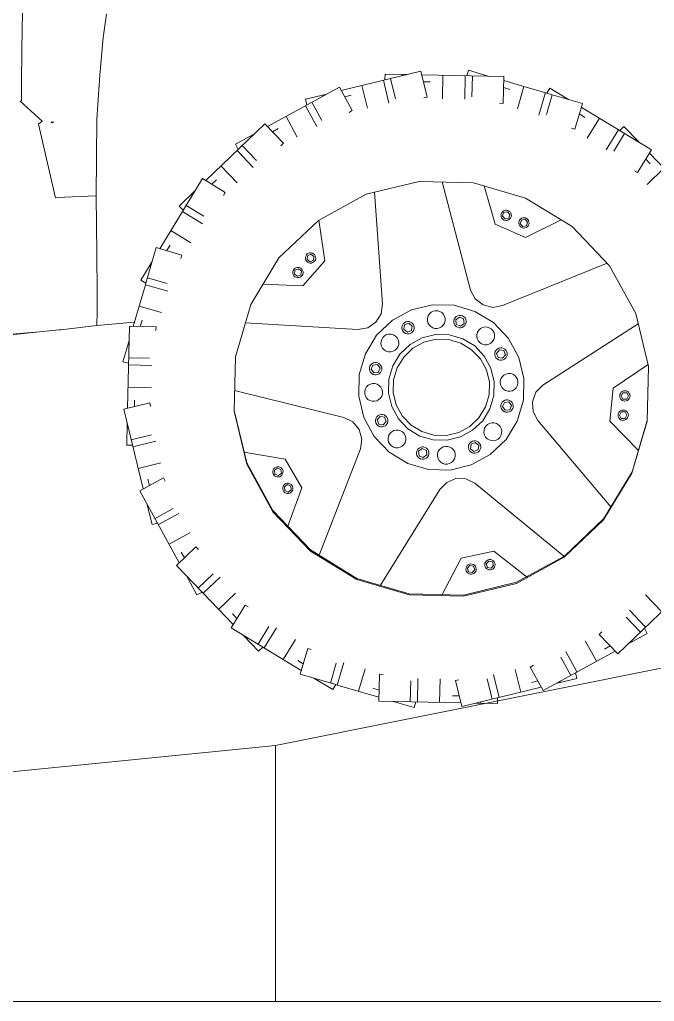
# Model space of a CAD drawing. Header units: millimetres. Extents: x 1010 to 1494, y -119 to 564.
# Drawn here: x 1394.74 to 1395.633, y 474.529 to 475.91 of the extents above; entities that cross this region are included whole.
import ezdxf

# ---------------------------------------------------------------- set-up
doc = ezdxf.new("R2010")
doc.units = ezdxf.units.MM
doc.layers.get('0').update_dxf_attribs({"lineweight": 9})
for name, color, linetype, lineweight in [('50', 2, 'Continuous', 9), ('80', 1, 'Continuous', 9), ('Edges', 7, 'Continuous', 9)]:
    doc.layers.add(name, color=color, linetype=linetype, lineweight=lineweight)

# ---------------------------------------------------------------- blocks, each defined once
blk = doc.blocks.new('rs')
at = {"layer": 'Edges'}
for p, q in [((-93.555, 1.94), (-93.232, -0.616)), ((-99.067, 1.145), (-98.697, -0.373)), ((-98.697, -0.373), (-98.199, -2.828)), ((-93.232, -0.616), (-92.974, -2.835)), ((-98.199, -2.828), (-97.702, -5.708)), ((-92.974, -2.835), (-92.846, -3.954)), ((-94.072, -5.452), (-92.773, -3.976)), ((-92.773, -3.976), (-92.846, -3.954)), ((-124.832, -5.783), (-119.441, -5.083)), ((-122.547, -5.107), (-123.599, -5.541)), ((-122.399, -5.467), (-122.547, -5.107)), ((-119.641, -6.587), (-119.407, -4.83)), ((-119.407, -4.83), (-114.018, -5.549)), ((-117.025, -4.769), (-118.465, -4.956)), ((-118.142, -4.999), (-118.153, -4.916)), ((-117.524, -6.474), (-117.342, -5.106)), ((-117.075, -6.709), (-116.87, -5.169)), ((-116.974, -5.155), (-117.025, -4.769)), ((-124.604, -7.54), (-124.832, -5.783)), ((-123.599, -5.541), (-123.89, -5.661)), ((-123.567, -5.619), (-123.599, -5.541)), ((-122.588, -6.883), (-122.766, -5.515)), ((-122.094, -6.994), (-122.294, -5.453)), ((-120.83, -5.263), (-120.63, -6.801)), ((-119.502, -5.546), (-119.932, -5.603)), ((-115.406, -5.364), (-115.611, -6.901)), ((-114.601, -6.95), (-113.92, -5.314)), ((-113.92, -5.314), (-108.901, -7.404)), ((-111.603, -5.872), (-113.043, -5.68)), ((-112.742, -5.805), (-112.731, -5.721)), ((-97.702, -5.708), (-97.101, -10.736)), ((-94.848, -5.573), (-94.734, -5.584)), ((-94.738, -5.607), (-94.848, -5.573)), ((-94.73, -5.624), (-94.738, -5.607)), ((-94.666, -5.575), (-94.734, -5.584)), ((-94.652, -5.603), (-94.73, -5.624)), ((-94.666, -5.575), (-94.652, -5.603)), ((-94.41, -10.584), (-93.815, -5.621)), ((-93.841, -5.591), (-94.072, -5.452)), ((-93.815, -5.621), (-93.841, -5.591)), ((-126.095, -6.569), (-124.799, -6.036)), ((-124.739, -6.499), (-125.139, -6.665)), ((-114.198, -5.981), (-114.627, -5.925)), ((-112.527, -7.389), (-111.996, -6.115)), ((-112.154, -7.732), (-111.557, -6.298)), ((-111.654, -6.258), (-111.603, -5.872)), ((-127.794, -6.863), (-128.947, -7.745)), ((-127.557, -7.172), (-127.794, -6.863)), ((-126.095, -6.569), (-127.557, -7.172)), ((-126.868, -8.568), (-127.46, -7.132)), ((-126.095, -6.569), (-125.504, -8.003)), ((-119.641, -6.587), (-119.401, -6.619)), ((-114.601, -6.95), (-114.377, -7.043)), ((-110.194, -6.865), (-110.79, -8.297)), ((-129.826, -8.107), (-127.9, -7.313)), ((-128.646, -7.621), (-128.698, -7.554)), ((-127.557, -7.172), (-127.9, -7.313)), ((-127.374, -8.589), (-127.9, -7.313)), ((-124.604, -7.54), (-124.364, -7.509)), ((-109.826, -8.606), (-108.745, -7.202)), ((-109.186, -7.774), (-109.586, -7.608)), ((-108.745, -7.202), (-104.438, -10.519)), ((-106.651, -8.34), (-107.992, -7.782)), ((-134.048, -11.645), (-129.729, -8.343)), ((-129.151, -9.746), (-129.826, -8.107)), ((-107.734, -7.981), (-107.702, -7.903)), ((-106.801, -8.699), (-106.651, -8.34)), ((-129.551, -8.775), (-129.894, -9.039)), ((-109.826, -8.606), (-109.635, -8.754)), ((-107.936, -9.567), (-107.094, -8.473)), ((-107.665, -9.994), (-106.717, -8.764)), ((-130.842, -9.194), (-129.9, -10.426)), ((-129.151, -9.746), (-128.927, -9.653)), ((-105.548, -9.665), (-106.494, -10.893)), ((-132.407, -9.917), (-133.293, -11.068)), ((-132.099, -10.154), (-132.407, -9.917)), ((-131.555, -11.475), (-132.393, -10.379)), ((-131.071, -11.324), (-132.015, -10.09)), ((-105.643, -11.441), (-104.235, -10.365)), ((-104.235, -10.365), (-100.933, -14.684)), ((-133.034, -10.87), (-133.101, -10.819)), ((-104.809, -10.803), (-105.153, -10.54)), ((-97.101, -10.736), (-94.512, -10.585)), ((-96.917, -12.673), (-97.101, -10.736)), ((-94.512, -10.585), (-94.41, -10.584)), ((-132.972, -13.053), (-134.048, -11.645)), ((-105.643, -11.441), (-105.496, -11.633)), ((-102.507, -12.006), (-103.658, -11.12)), ((-103.46, -11.378), (-103.409, -11.312)), ((-137.211, -16.155), (-133.893, -11.847)), ((-133.61, -12.219), (-133.873, -12.562)), ((-122.08, -12.557), (-118.502, -12.086)), ((-121.132, -19.609), (-120.027, -12.286)), ((-118.502, -12.086), (-114.923, -12.557)), ((-104.066, -12.858), (-102.97, -12.02)), ((-102.745, -12.314), (-102.507, -12.006)), ((-133.52, -13.903), (-134.748, -12.957)), ((-132.972, -13.053), (-132.78, -12.906)), ((-125.414, -13.938), (-122.08, -12.557)), ((-123.213, -15.43), (-122.766, -12.841)), ((-115.23, -19.894), (-115.487, -12.483)), ((-114.923, -12.557), (-111.589, -13.938)), ((-103.915, -13.341), (-102.681, -12.398)), ((-96.744, -14.558), (-96.917, -12.673)), ((-101.784, -13.571), (-103.016, -14.513)), ((-128.278, -16.135), (-125.414, -13.938)), ((-111.627, -13.922), (-111.732, -16.658)), ((-111.589, -13.938), (-108.725, -16.135)), ((-124.328, -14.818), (-124.349, -14.904)), ((-124.349, -14.904), (-124.347, -14.994)), ((-124.286, -14.739), (-124.328, -14.818)), ((-124.224, -14.674), (-124.286, -14.739)), ((-124.111, -14.712), (-124.258, -14.914)), ((-124.258, -14.914), (-124.156, -15.143)), ((-124.148, -14.628), (-124.224, -14.674)), ((-124.063, -14.602), (-124.148, -14.628)), ((-123.862, -14.738), (-124.111, -14.712)), ((-123.974, -14.6), (-124.063, -14.602)), ((-123.887, -14.621), (-123.974, -14.6)), ((-123.808, -14.664), (-123.887, -14.621)), ((-123.76, -14.966), (-123.862, -14.738)), ((-123.744, -14.725), (-123.808, -14.664)), ((-123.697, -14.801), (-123.744, -14.725)), ((-123.672, -14.887), (-123.697, -14.801)), ((-123.669, -14.976), (-123.672, -14.887)), ((-102.336, -15.262), (-100.698, -14.587)), ((-101.365, -14.862), (-101.629, -14.518)), ((-99.763, -16.856), (-100.698, -14.587)), ((-96.744, -14.558), (-96.489, -17.157)), ((-125.446, -15.439), (-125.467, -15.526)), ((-125.467, -15.526), (-125.465, -15.615)), ((-125.404, -15.361), (-125.446, -15.439)), ((-125.342, -15.296), (-125.404, -15.361)), ((-125.229, -15.333), (-125.376, -15.535)), ((-125.376, -15.535), (-125.274, -15.764)), ((-125.266, -15.249), (-125.342, -15.296)), ((-125.181, -15.224), (-125.266, -15.249)), ((-124.98, -15.359), (-125.229, -15.333)), ((-125.092, -15.222), (-125.181, -15.224)), ((-125.128, -16.535), (-123.213, -15.43)), ((-125.005, -15.242), (-125.092, -15.222)), ((-125.026, -15.79), (-124.878, -15.588)), ((-124.926, -15.285), (-125.005, -15.242)), ((-124.878, -15.588), (-124.98, -15.359)), ((-124.862, -15.346), (-124.926, -15.285)), ((-124.815, -15.423), (-124.862, -15.346)), ((-124.79, -15.508), (-124.815, -15.423)), ((-124.808, -15.684), (-124.787, -15.597)), ((-124.787, -15.597), (-124.79, -15.508)), ((-124.347, -14.994), (-124.322, -15.079)), ((-124.322, -15.079), (-124.275, -15.155)), ((-124.275, -15.155), (-124.21, -15.217)), ((-124.21, -15.217), (-124.132, -15.259)), ((-124.156, -15.143), (-123.908, -15.169)), ((-124.132, -15.259), (-124.045, -15.28)), ((-124.045, -15.28), (-123.956, -15.278)), ((-123.956, -15.278), (-123.87, -15.252)), ((-123.908, -15.169), (-123.76, -14.966)), ((-123.87, -15.252), (-123.794, -15.206)), ((-123.794, -15.206), (-123.733, -15.141)), ((-123.733, -15.141), (-123.69, -15.063)), ((-123.69, -15.063), (-123.669, -14.976)), ((-102.336, -15.262), (-102.244, -15.486)), ((-99.453, -16.619), (-100.336, -15.465)), ((-130.475, -18.998), (-128.278, -16.135)), ((-127.609, -15.622), (-125.128, -16.535)), ((-125.465, -15.615), (-125.44, -15.701)), ((-125.44, -15.701), (-125.393, -15.777)), ((-125.393, -15.777), (-125.328, -15.838)), ((-125.328, -15.838), (-125.25, -15.881)), ((-125.274, -15.764), (-125.026, -15.79)), ((-125.25, -15.881), (-125.163, -15.902)), ((-125.163, -15.902), (-125.074, -15.899)), ((-125.074, -15.899), (-124.988, -15.874)), ((-124.988, -15.874), (-124.912, -15.827)), ((-124.912, -15.827), (-124.851, -15.763)), ((-124.851, -15.763), (-124.808, -15.684)), ((-111.131, -16.252), (-111.147, -16.339)), ((-111.093, -16.171), (-111.131, -16.252)), ((-111.035, -16.103), (-111.093, -16.171)), ((-110.858, -16.113), (-111.044, -16.28)), ((-110.961, -16.053), (-111.035, -16.103)), ((-110.877, -16.023), (-110.961, -16.053)), ((-110.788, -16.016), (-110.877, -16.023)), ((-110.62, -16.19), (-110.858, -16.113)), ((-110.7, -16.032), (-110.788, -16.016)), ((-110.62, -16.071), (-110.7, -16.032)), ((-110.552, -16.129), (-110.62, -16.071)), ((-110.568, -16.435), (-110.62, -16.19)), ((-110.501, -16.202), (-110.552, -16.129)), ((-110.472, -16.286), (-110.501, -16.202)), ((-108.725, -16.135), (-106.528, -18.998)), ((-100.212, -15.766), (-100.145, -15.715)), ((-111.732, -16.658), (-110.09, -18.137)), ((-111.147, -16.339), (-111.14, -16.428)), ((-111.14, -16.428), (-111.111, -16.512)), ((-111.111, -16.512), (-111.06, -16.586)), ((-111.06, -16.586), (-110.992, -16.644)), ((-111.044, -16.28), (-110.992, -16.525)), ((-110.992, -16.525), (-110.754, -16.602)), ((-110.992, -16.644), (-110.912, -16.682)), ((-110.912, -16.682), (-110.824, -16.699)), ((-110.824, -16.699), (-110.735, -16.692)), ((-110.754, -16.602), (-110.568, -16.435)), ((-110.735, -16.692), (-110.651, -16.662)), ((-110.651, -16.662), (-110.577, -16.611)), ((-110.577, -16.611), (-110.519, -16.543)), ((-110.519, -16.543), (-110.481, -16.463)), ((-110.481, -16.463), (-110.465, -16.375)), ((-110.465, -16.375), (-110.472, -16.286)), ((-109.941, -16.894), (-110.025, -16.924)), ((-109.852, -16.887), (-109.941, -16.894)), ((-109.764, -16.903), (-109.852, -16.887)), ((-109.683, -16.942), (-109.764, -16.903)), ((-101.179, -17.039), (-99.904, -16.513)), ((-99.763, -16.856), (-99.453, -16.619)), ((-99.763, -16.856), (-99.723, -16.953)), ((-110.195, -17.123), (-110.211, -17.211)), ((-110.211, -17.211), (-110.204, -17.3)), ((-110.204, -17.3), (-110.174, -17.384)), ((-110.156, -17.042), (-110.195, -17.123)), ((-110.174, -17.384), (-110.124, -17.457)), ((-110.098, -16.974), (-110.156, -17.042)), ((-110.124, -17.457), (-110.056, -17.515)), ((-109.922, -16.984), (-110.108, -17.151)), ((-110.108, -17.151), (-110.055, -17.396)), ((-110.025, -16.924), (-110.098, -16.974)), ((-110.056, -17.515), (-109.975, -17.554)), ((-110.055, -17.396), (-109.818, -17.473)), ((-109.975, -17.554), (-109.887, -17.57)), ((-109.684, -17.061), (-109.922, -16.984)), ((-109.887, -17.57), (-109.798, -17.563)), ((-109.818, -17.473), (-109.632, -17.306)), ((-109.798, -17.563), (-109.714, -17.533)), ((-109.714, -17.533), (-109.641, -17.483)), ((-109.632, -17.306), (-109.684, -17.061)), ((-109.616, -17), (-109.683, -16.942)), ((-109.641, -17.483), (-109.583, -17.415)), ((-109.565, -17.073), (-109.616, -17)), ((-109.583, -17.415), (-109.544, -17.334)), ((-109.535, -17.157), (-109.565, -17.073)), ((-109.544, -17.334), (-109.528, -17.246)), ((-109.528, -17.246), (-109.535, -17.157)), ((-101.159, -17.545), (-99.723, -16.953)), ((-98.626, -19.613), (-99.723, -16.953)), ((-96.354, -18.383), (-96.489, -17.157)), ((-110.09, -18.137), (-107.478, -17.76)), ((-130.321, -18.798), (-123.131, -20.862)), ((-99.16, -18.318), (-100.594, -18.909)), ((-96.233, -19.303), (-96.354, -18.383)), ((-131.856, -22.333), (-130.475, -18.998)), ((-106.528, -18.998), (-105.147, -22.333)), ((-99.09, -19.674), (-99.255, -19.273)), ((-96.233, -19.303), (-98.733, -19.354)), ((-96.233, -19.303), (-96.231, -19.303)), ((-93.828, -19.317), (-96.231, -19.303)), ((-93.73, -19.317), (-93.828, -19.317)), ((-93.264, -19.312), (-93.73, -19.317)), ((-93.264, -19.312), (-92.41, -19.3)), ((-92.409, -19.3), (-92.41, -19.3)), ((9.235, -19.19), (-92.409, -19.3)), ((-91.341, -19.284), (-92.409, -19.3)), ((-91.341, -19.284), (-88.506, -19.25)), ((-121.132, -19.609), (-121.378, -20.222)), ((-115.071, -20.534), (-115.23, -19.894)), ((-100.131, -19.809), (-98.374, -19.581)), ((-100.131, -19.809), (-100.099, -20.049)), ((-98.374, -19.581), (-97.673, -24.972)), ((-121.852, -20.682), (-122.472, -20.908)), ((-121.378, -20.222), (-121.852, -20.682)), ((-119.94, -20.493), (-121.269, -21.043)), ((-118.514, -20.305), (-119.94, -20.493)), ((-118.959, -20.797), (-119.082, -20.891)), ((-118.817, -20.738), (-118.959, -20.797)), ((-118.663, -20.718), (-118.817, -20.738)), ((-118.663, -20.718), (-118.51, -20.738)), ((-117.088, -20.493), (-118.514, -20.305)), ((-118.368, -20.797), (-118.51, -20.738)), ((-118.245, -20.891), (-118.368, -20.797)), ((-115.759, -21.043), (-117.088, -20.493)), ((-114.664, -21.054), (-115.071, -20.534)), ((-113.421, -21.408), (-106.038, -20.183)), ((-98.131, -20.814), (-98.251, -20.523)), ((-98.209, -20.846), (-98.131, -20.814)), ((-97.698, -21.866), (-98.131, -20.814)), ((-122.472, -20.908), (-123.131, -20.862)), ((-121.269, -21.043), (-122.411, -21.919)), ((-120.566, -21.409), (-120.607, -21.508)), ((-120.501, -21.324), (-120.566, -21.409)), ((-120.415, -21.258), (-120.501, -21.324)), ((-120.471, -21.464), (-120.21, -21.314)), ((-120.471, -21.766), (-120.471, -21.464)), ((-120.316, -21.217), (-120.415, -21.258)), ((-120.21, -21.203), (-120.316, -21.217)), ((-120.103, -21.217), (-120.21, -21.203)), ((-119.949, -21.464), (-120.21, -21.314)), ((-120.004, -21.258), (-120.103, -21.217)), ((-119.918, -21.324), (-120.004, -21.258)), ((-119.949, -21.766), (-119.949, -21.464)), ((-119.853, -21.409), (-119.918, -21.324)), ((-119.812, -21.508), (-119.853, -21.409)), ((-119.235, -21.157), (-119.255, -21.31)), ((-119.255, -21.31), (-119.235, -21.463)), ((-119.176, -21.014), (-119.235, -21.157)), ((-119.235, -21.463), (-119.176, -21.606)), ((-119.082, -20.891), (-119.176, -21.014)), ((-118.151, -21.014), (-118.245, -20.891)), ((-118.092, -21.157), (-118.151, -21.014)), ((-118.151, -21.606), (-118.092, -21.463)), ((-118.072, -21.31), (-118.092, -21.157)), ((-118.092, -21.463), (-118.072, -21.31)), ((-117.099, -21.441), (-117.141, -21.54)), ((-117.034, -21.355), (-117.099, -21.441)), ((-116.949, -21.29), (-117.034, -21.355)), ((-116.821, -21.355), (-117.034, -21.568)), ((-116.849, -21.249), (-116.949, -21.29)), ((-116.743, -21.235), (-116.849, -21.249)), ((-116.821, -21.355), (-116.53, -21.433)), ((-116.636, -21.249), (-116.743, -21.235)), ((-116.537, -21.29), (-116.636, -21.249)), ((-116.452, -21.355), (-116.537, -21.29)), ((-116.53, -21.433), (-116.452, -21.724)), ((-116.386, -21.441), (-116.452, -21.355)), ((-116.345, -21.54), (-116.386, -21.441)), ((-114.618, -21.919), (-115.759, -21.043)), ((-114.08, -21.363), (-114.664, -21.054)), ((-113.421, -21.408), (-114.08, -21.363)), ((-122.411, -21.919), (-123.286, -23.06)), ((-120.607, -21.508), (-120.621, -21.615)), ((-120.621, -21.615), (-120.607, -21.721)), ((-120.607, -21.721), (-120.566, -21.821)), ((-120.566, -21.821), (-120.501, -21.906)), ((-120.501, -21.906), (-120.415, -21.971)), ((-120.21, -21.916), (-120.471, -21.766)), ((-120.415, -21.971), (-120.316, -22.012)), ((-120.316, -22.012), (-120.21, -22.027)), ((-120.21, -21.916), (-119.949, -21.766)), ((-120.21, -22.027), (-120.103, -22.012)), ((-120.103, -22.012), (-120.004, -21.971)), ((-120.004, -21.971), (-119.918, -21.906)), ((-119.918, -21.906), (-119.853, -21.821)), ((-119.853, -21.821), (-119.812, -21.721)), ((-119.798, -21.615), (-119.812, -21.508)), ((-119.812, -21.721), (-119.798, -21.615)), ((-119.176, -21.606), (-119.082, -21.728)), ((-119.082, -21.728), (-118.959, -21.822)), ((-118.959, -21.822), (-118.817, -21.881)), ((-118.817, -21.881), (-118.663, -21.902)), ((-118.663, -21.902), (-118.51, -21.881)), ((-118.51, -21.881), (-118.368, -21.822)), ((-118.368, -21.822), (-118.245, -21.728)), ((-118.245, -21.728), (-118.151, -21.606)), ((-117.141, -21.54), (-117.155, -21.646)), ((-117.155, -21.646), (-117.141, -21.753)), ((-117.141, -21.753), (-117.099, -21.852)), ((-117.099, -21.852), (-117.034, -21.937)), ((-116.956, -21.859), (-117.034, -21.568)), ((-117.034, -21.937), (-116.949, -22.003)), ((-116.956, -21.859), (-116.665, -21.937)), ((-116.949, -22.003), (-116.849, -22.044)), ((-116.849, -22.044), (-116.743, -22.058)), ((-116.743, -22.058), (-116.636, -22.044)), ((-116.452, -21.724), (-116.665, -21.937)), ((-116.636, -22.044), (-116.537, -22.003)), ((-116.537, -22.003), (-116.452, -21.937)), ((-116.452, -21.937), (-116.386, -21.852)), ((-116.386, -21.852), (-116.345, -21.753)), ((-116.331, -21.646), (-116.345, -21.54)), ((-116.345, -21.753), (-116.331, -21.646)), ((-115.852, -22.105), (-115.946, -22.228)), ((-115.73, -22.011), (-115.852, -22.105)), ((-115.587, -21.952), (-115.73, -22.011)), ((-115.434, -21.932), (-115.587, -21.952)), ((-115.281, -21.952), (-115.434, -21.932)), ((-115.138, -22.011), (-115.281, -21.952)), ((-115.015, -22.105), (-115.138, -22.011)), ((-115.015, -22.105), (-114.921, -22.228)), ((-113.742, -23.06), (-114.618, -21.919)), ((-99.584, -22.319), (-98.044, -22.119)), ((-99.473, -21.825), (-98.105, -21.647)), ((-98.057, -22.014), (-97.698, -21.866)), ((-132.327, -25.911), (-131.856, -22.333)), ((-122.377, -22.582), (-122.397, -22.735)), ((-122.397, -22.735), (-122.377, -22.888)), ((-122.318, -22.439), (-122.377, -22.582)), ((-122.224, -22.316), (-122.318, -22.439)), ((-122.224, -22.316), (-122.101, -22.222)), ((-121.959, -22.163), (-122.101, -22.222)), ((-121.806, -22.143), (-121.959, -22.163)), ((-121.652, -22.163), (-121.806, -22.143)), ((-121.51, -22.222), (-121.652, -22.163)), ((-121.387, -22.316), (-121.51, -22.222)), ((-121.293, -22.439), (-121.387, -22.316)), ((-121.234, -22.582), (-121.293, -22.439)), ((-121.214, -22.735), (-121.234, -22.582)), ((-121.234, -22.888), (-121.214, -22.735)), ((-120.276, -22.763), (-121.006, -23.323)), ((-119.426, -22.411), (-120.276, -22.763)), ((-119.344, -22.72), (-120.117, -23.04)), ((-118.514, -22.291), (-119.426, -22.411)), ((-118.514, -22.61), (-119.344, -22.72)), ((-117.602, -22.411), (-118.514, -22.291)), ((-117.685, -22.72), (-118.514, -22.61)), ((-116.912, -23.04), (-117.685, -22.72)), ((-116.752, -22.763), (-117.602, -22.411)), ((-116.022, -23.323), (-116.752, -22.763)), ((-116.006, -22.371), (-116.026, -22.524)), ((-116.026, -22.524), (-116.006, -22.677)), ((-115.946, -22.228), (-116.006, -22.371)), ((-116.006, -22.677), (-115.946, -22.82)), ((-114.862, -22.371), (-114.921, -22.228)), ((-114.921, -22.82), (-114.862, -22.677)), ((-114.842, -22.524), (-114.862, -22.371)), ((-114.862, -22.677), (-114.842, -22.524)), ((-105.147, -22.333), (-104.676, -25.911)), ((-125.225, -26.387), (-131.947, -23.024)), ((-123.286, -23.06), (-123.837, -24.389)), ((-122.377, -22.888), (-122.318, -23.031)), ((-122.318, -23.031), (-122.224, -23.153)), ((-122.224, -23.153), (-122.101, -23.247)), ((-122.101, -23.247), (-121.959, -23.307)), ((-121.959, -23.307), (-121.806, -23.327)), ((-121.806, -23.327), (-121.652, -23.307)), ((-121.652, -23.307), (-121.51, -23.247)), ((-121.006, -23.323), (-121.566, -24.053)), ((-121.51, -23.247), (-121.387, -23.153)), ((-121.387, -23.153), (-121.293, -23.031)), ((-121.293, -23.031), (-121.234, -22.888)), ((-120.117, -23.04), (-120.78, -23.549)), ((-116.248, -23.549), (-116.912, -23.04)), ((-115.462, -24.053), (-116.022, -23.323)), ((-115.946, -22.82), (-115.852, -22.942)), ((-115.852, -22.942), (-115.73, -23.036)), ((-115.73, -23.036), (-115.587, -23.096)), ((-115.587, -23.096), (-115.434, -23.116)), ((-115.434, -23.116), (-115.281, -23.096)), ((-115.281, -23.096), (-115.138, -23.036)), ((-115.138, -23.036), (-115.015, -22.942)), ((-115.015, -22.942), (-114.921, -22.82)), ((-113.192, -24.389), (-113.742, -23.06)), ((-123.081, -23.937), (-123.095, -24.044)), ((-123.095, -24.044), (-123.081, -24.15)), ((-123.04, -23.838), (-123.081, -23.937)), ((-122.974, -23.753), (-123.04, -23.838)), ((-122.889, -23.687), (-122.974, -23.753)), ((-122.974, -24.122), (-122.896, -23.831)), ((-122.896, -23.831), (-122.605, -23.753)), ((-122.79, -23.646), (-122.889, -23.687)), ((-122.683, -23.632), (-122.79, -23.646)), ((-122.577, -23.646), (-122.683, -23.632)), ((-122.392, -23.966), (-122.605, -23.753)), ((-122.477, -23.687), (-122.577, -23.646)), ((-122.392, -23.753), (-122.477, -23.687)), ((-122.392, -23.966), (-122.47, -24.257)), ((-122.327, -23.838), (-122.392, -23.753)), ((-122.285, -23.937), (-122.327, -23.838)), ((-122.271, -24.044), (-122.285, -23.937)), ((-122.285, -24.15), (-122.271, -24.044)), ((-121.566, -24.053), (-121.918, -24.903)), ((-120.78, -23.549), (-121.29, -24.213)), ((-115.739, -24.213), (-116.248, -23.549)), ((-115.11, -24.903), (-115.462, -24.053)), ((-114.712, -24.013), (-114.726, -24.12)), ((-114.67, -23.914), (-114.712, -24.013)), ((-114.605, -23.829), (-114.67, -23.914)), ((-114.615, -24.12), (-114.465, -23.859)), ((-114.52, -23.763), (-114.605, -23.829)), ((-114.42, -23.722), (-114.52, -23.763)), ((-114.163, -23.859), (-114.465, -23.859)), ((-114.314, -23.708), (-114.42, -23.722)), ((-114.207, -23.722), (-114.314, -23.708)), ((-114.108, -23.763), (-114.207, -23.722)), ((-114.163, -23.859), (-114.013, -24.12)), ((-114.023, -23.829), (-114.108, -23.763)), ((-113.957, -23.914), (-114.023, -23.829)), ((-113.916, -24.013), (-113.957, -23.914)), ((-113.902, -24.12), (-113.916, -24.013)), ((-97.854, -23.583), (-99.391, -23.783)), ((-123.837, -24.389), (-124.025, -25.815)), ((-123.081, -24.15), (-123.04, -24.25)), ((-123.04, -24.25), (-122.974, -24.335)), ((-122.974, -24.122), (-122.761, -24.335)), ((-122.974, -24.335), (-122.889, -24.4)), ((-122.889, -24.4), (-122.79, -24.441)), ((-122.79, -24.441), (-122.683, -24.456)), ((-122.47, -24.257), (-122.761, -24.335)), ((-122.683, -24.456), (-122.577, -24.441)), ((-122.577, -24.441), (-122.477, -24.4)), ((-122.477, -24.4), (-122.392, -24.335)), ((-122.392, -24.335), (-122.327, -24.25)), ((-122.327, -24.25), (-122.285, -24.15)), ((-121.29, -24.213), (-121.61, -24.986)), ((-115.419, -24.986), (-115.739, -24.213)), ((-114.726, -24.12), (-114.712, -24.226)), ((-114.712, -24.226), (-114.67, -24.326)), ((-114.67, -24.326), (-114.605, -24.411)), ((-114.465, -24.381), (-114.615, -24.12)), ((-114.605, -24.411), (-114.52, -24.476)), ((-114.52, -24.476), (-114.42, -24.518)), ((-114.163, -24.381), (-114.465, -24.381)), ((-114.42, -24.518), (-114.314, -24.532)), ((-114.314, -24.532), (-114.207, -24.518)), ((-114.207, -24.518), (-114.108, -24.476)), ((-114.013, -24.12), (-114.163, -24.381)), ((-114.108, -24.476), (-114.023, -24.411)), ((-114.023, -24.411), (-113.957, -24.326)), ((-113.957, -24.326), (-113.916, -24.226)), ((-113.916, -24.226), (-113.902, -24.12)), ((-113.004, -25.815), (-113.192, -24.389)), ((-111.868, -27.108), (-104.854, -24.558)), ((-98.137, -24.91), (-98.193, -24.481)), ((-123.02, -25.373), (-123.173, -25.393)), ((-122.866, -25.393), (-123.02, -25.373)), ((-121.918, -24.903), (-122.038, -25.815)), ((-121.61, -24.986), (-121.719, -25.815)), ((-115.309, -25.815), (-115.419, -24.986)), ((-114.99, -25.815), (-115.11, -24.903)), ((-114.521, -25.37), (-114.581, -25.513)), ((-114.427, -25.248), (-114.521, -25.37)), ((-114.305, -25.153), (-114.427, -25.248)), ((-114.162, -25.094), (-114.305, -25.153)), ((-114.009, -25.074), (-114.162, -25.094)), ((-113.856, -25.094), (-114.009, -25.074)), ((-113.713, -25.153), (-113.856, -25.094)), ((-113.59, -25.248), (-113.713, -25.153)), ((-113.496, -25.37), (-113.59, -25.248)), ((-113.437, -25.513), (-113.496, -25.37)), ((-99.177, -24.771), (-99.209, -25.011)), ((-99.177, -24.771), (-97.421, -25.006)), ((-97.421, -25.006), (-98.14, -30.395)), ((-131.856, -29.49), (-132.327, -25.911)), ((-129.843, -27.075), (-132.309, -25.775)), ((-124.025, -25.815), (-123.837, -27.241)), ((-123.611, -25.964), (-123.591, -25.811)), ((-123.611, -25.964), (-123.591, -26.118)), ((-123.532, -25.668), (-123.591, -25.811)), ((-123.438, -25.546), (-123.532, -25.668)), ((-123.316, -25.452), (-123.438, -25.546)), ((-123.173, -25.393), (-123.316, -25.452)), ((-122.724, -25.452), (-122.866, -25.393)), ((-122.601, -25.546), (-122.724, -25.452)), ((-122.507, -25.668), (-122.601, -25.546)), ((-122.448, -25.811), (-122.507, -25.668)), ((-122.428, -25.964), (-122.448, -25.811)), ((-122.448, -26.118), (-122.428, -25.964)), ((-122.038, -25.815), (-121.918, -26.727)), ((-121.719, -25.815), (-121.61, -26.645)), ((-115.419, -26.645), (-115.309, -25.815)), ((-115.11, -26.727), (-114.99, -25.815)), ((-114.581, -25.513), (-114.601, -25.666)), ((-114.581, -25.819), (-114.601, -25.666)), ((-114.581, -25.819), (-114.521, -25.962)), ((-114.521, -25.962), (-114.427, -26.084)), ((-113.496, -25.962), (-113.59, -26.084)), ((-113.496, -25.962), (-113.437, -25.819)), ((-113.417, -25.666), (-113.437, -25.513)), ((-113.437, -25.819), (-113.417, -25.666)), ((-113.192, -27.241), (-113.004, -25.815)), ((-104.676, -25.911), (-105.147, -29.49)), ((-105.145, -29.397), (-104.681, -25.874)), ((-97.359, -27.388), (-97.547, -25.948)), ((-125.225, -26.387), (-124.718, -26.81)), ((-123.591, -26.118), (-123.532, -26.26)), ((-123.532, -26.26), (-123.438, -26.383)), ((-123.438, -26.383), (-123.316, -26.477)), ((-123.316, -26.477), (-123.173, -26.536)), ((-123.173, -26.536), (-123.02, -26.556)), ((-123.02, -26.556), (-122.866, -26.536)), ((-122.866, -26.536), (-122.724, -26.477)), ((-122.724, -26.477), (-122.601, -26.383)), ((-122.601, -26.383), (-122.507, -26.26)), ((-122.507, -26.26), (-122.448, -26.118)), ((-121.61, -26.645), (-121.29, -27.418)), ((-115.739, -27.418), (-115.419, -26.645)), ((-114.427, -26.084), (-114.305, -26.179)), ((-114.305, -26.179), (-114.162, -26.238)), ((-114.162, -26.238), (-114.009, -26.258)), ((-114.009, -26.258), (-113.856, -26.238)), ((-113.856, -26.238), (-113.713, -26.179)), ((-113.713, -26.179), (-113.59, -26.084)), ((-97.59, -26.271), (-97.506, -26.26)), ((-129.384, -29.237), (-129.843, -27.075)), ((-124.428, -27.403), (-124.718, -26.81)), ((-123.837, -27.241), (-123.286, -28.57)), ((-123.071, -27.305), (-123.112, -27.404)), ((-123.006, -27.219), (-123.071, -27.305)), ((-122.865, -27.25), (-123.016, -27.51)), ((-122.92, -27.154), (-123.006, -27.219)), ((-122.821, -27.113), (-122.92, -27.154)), ((-122.564, -27.25), (-122.865, -27.25)), ((-122.715, -27.099), (-122.821, -27.113)), ((-122.608, -27.113), (-122.715, -27.099)), ((-122.509, -27.154), (-122.608, -27.113)), ((-122.413, -27.51), (-122.564, -27.25)), ((-122.424, -27.219), (-122.509, -27.154)), ((-122.358, -27.305), (-122.424, -27.219)), ((-122.317, -27.404), (-122.358, -27.305)), ((-121.918, -26.727), (-121.566, -27.577)), ((-115.462, -27.577), (-115.11, -26.727)), ((-114.637, -27.295), (-114.702, -27.381)), ((-114.551, -27.23), (-114.637, -27.295)), ((-114.267, -27.295), (-114.558, -27.373)), ((-114.452, -27.189), (-114.551, -27.23)), ((-114.345, -27.175), (-114.452, -27.189)), ((-114.239, -27.189), (-114.345, -27.175)), ((-114.054, -27.509), (-114.267, -27.295)), ((-114.14, -27.23), (-114.239, -27.189)), ((-114.054, -27.295), (-114.14, -27.23)), ((-113.989, -27.381), (-114.054, -27.295)), ((-113.742, -28.57), (-113.192, -27.241)), ((-112.428, -27.458), (-111.868, -27.108)), ((-99.064, -26.889), (-97.696, -27.071)), ((-130.893, -27.627), (-130.895, -27.716)), ((-130.895, -27.716), (-130.874, -27.803)), ((-130.867, -27.542), (-130.893, -27.627)), ((-130.874, -27.803), (-130.832, -27.882)), ((-130.821, -27.466), (-130.867, -27.542)), ((-130.832, -27.882), (-130.77, -27.946)), ((-130.756, -27.404), (-130.821, -27.466)), ((-130.702, -27.478), (-130.804, -27.707)), ((-130.804, -27.707), (-130.657, -27.909)), ((-130.77, -27.946), (-130.694, -27.993)), ((-130.678, -27.362), (-130.756, -27.404)), ((-130.453, -27.452), (-130.702, -27.478)), ((-130.591, -27.341), (-130.678, -27.362)), ((-130.657, -27.909), (-130.408, -27.883)), ((-130.502, -27.343), (-130.591, -27.341)), ((-130.416, -27.368), (-130.502, -27.343)), ((-130.306, -27.655), (-130.453, -27.452)), ((-130.433, -28), (-130.354, -27.957)), ((-130.34, -27.415), (-130.416, -27.368)), ((-130.408, -27.883), (-130.306, -27.655)), ((-130.354, -27.957), (-130.289, -27.896)), ((-130.279, -27.48), (-130.34, -27.415)), ((-130.289, -27.896), (-130.243, -27.82)), ((-130.236, -27.558), (-130.279, -27.48)), ((-130.243, -27.82), (-130.217, -27.734)), ((-130.215, -27.645), (-130.236, -27.558)), ((-130.217, -27.734), (-130.215, -27.645)), ((-124.428, -27.403), (-124.404, -28.063)), ((-123.112, -27.404), (-123.126, -27.51)), ((-123.126, -27.51), (-123.112, -27.617)), ((-123.112, -27.617), (-123.071, -27.716)), ((-123.071, -27.716), (-123.006, -27.802)), ((-122.865, -27.771), (-123.016, -27.51)), ((-123.006, -27.802), (-122.92, -27.867)), ((-122.92, -27.867), (-122.821, -27.908)), ((-122.564, -27.771), (-122.865, -27.771)), ((-122.821, -27.908), (-122.715, -27.922)), ((-122.715, -27.922), (-122.608, -27.908)), ((-122.608, -27.908), (-122.509, -27.867)), ((-122.564, -27.771), (-122.413, -27.51)), ((-122.509, -27.867), (-122.424, -27.802)), ((-122.424, -27.802), (-122.358, -27.716)), ((-122.358, -27.716), (-122.317, -27.617)), ((-122.303, -27.51), (-122.317, -27.404)), ((-122.317, -27.617), (-122.303, -27.51)), ((-121.566, -27.577), (-121.006, -28.307)), ((-121.29, -27.418), (-120.78, -28.081)), ((-116.248, -28.081), (-115.739, -27.418)), ((-116.022, -28.307), (-115.462, -27.577)), ((-114.743, -27.48), (-114.757, -27.587)), ((-114.757, -27.587), (-114.743, -27.693)), ((-114.702, -27.381), (-114.743, -27.48)), ((-114.743, -27.693), (-114.702, -27.792)), ((-114.702, -27.792), (-114.637, -27.878)), ((-114.637, -27.878), (-114.551, -27.943)), ((-114.558, -27.373), (-114.636, -27.664)), ((-114.636, -27.664), (-114.423, -27.878)), ((-114.551, -27.943), (-114.452, -27.984)), ((-114.132, -27.8), (-114.423, -27.878)), ((-114.239, -27.984), (-114.14, -27.943)), ((-114.14, -27.943), (-114.054, -27.878)), ((-114.132, -27.8), (-114.054, -27.509)), ((-114.054, -27.878), (-113.989, -27.792)), ((-113.948, -27.48), (-113.989, -27.381)), ((-113.989, -27.792), (-113.948, -27.693)), ((-113.934, -27.587), (-113.948, -27.48)), ((-113.948, -27.693), (-113.934, -27.587)), ((-112.428, -27.458), (-112.797, -28.006)), ((-99.299, -27.337), (-97.759, -27.543)), ((-97.745, -27.438), (-97.359, -27.388)), ((-130.694, -27.993), (-130.609, -28.018)), ((-130.609, -28.018), (-130.519, -28.021)), ((-130.519, -28.021), (-130.433, -28)), ((-130.432, -28.617), (-130.51, -28.659)), ((-130.345, -28.596), (-130.432, -28.617)), ((-130.256, -28.598), (-130.345, -28.596)), ((-130.171, -28.624), (-130.256, -28.598)), ((-130.094, -28.67), (-130.171, -28.624)), ((-124.404, -28.063), (-124.652, -28.676)), ((-123.286, -28.57), (-122.411, -29.712)), ((-121.89, -28.594), (-122.013, -28.688)), ((-121.748, -28.535), (-121.89, -28.594)), ((-121.595, -28.515), (-121.748, -28.535)), ((-121.441, -28.535), (-121.595, -28.515)), ((-121.299, -28.594), (-121.441, -28.535)), ((-121.176, -28.688), (-121.299, -28.594)), ((-121.006, -28.307), (-120.276, -28.867)), ((-120.78, -28.081), (-120.117, -28.591)), ((-120.117, -28.591), (-119.344, -28.911)), ((-117.685, -28.911), (-116.912, -28.591)), ((-116.912, -28.591), (-116.248, -28.081)), ((-116.752, -28.867), (-116.022, -28.307)), ((-115.735, -28.6), (-115.795, -28.742)), ((-115.735, -28.6), (-115.641, -28.477)), ((-115.519, -28.383), (-115.641, -28.477)), ((-115.376, -28.324), (-115.519, -28.383)), ((-115.223, -28.304), (-115.376, -28.324)), ((-115.07, -28.324), (-115.223, -28.304)), ((-114.927, -28.383), (-115.07, -28.324)), ((-114.804, -28.477), (-114.927, -28.383)), ((-114.71, -28.6), (-114.804, -28.477)), ((-114.651, -28.742), (-114.71, -28.6)), ((-114.618, -29.712), (-113.742, -28.57)), ((-114.452, -27.984), (-114.345, -27.998)), ((-114.345, -27.998), (-114.239, -27.984)), ((-112.91, -28.657), (-112.797, -28.006)), ((-131.072, -31.382), (-129.384, -29.237)), ((-130.647, -28.883), (-130.65, -28.972)), ((-130.65, -28.972), (-130.629, -29.059)), ((-130.622, -28.797), (-130.647, -28.883)), ((-130.629, -29.059), (-130.586, -29.137)), ((-130.575, -28.721), (-130.622, -28.797)), ((-130.586, -29.137), (-130.525, -29.202)), ((-130.51, -28.659), (-130.575, -28.721)), ((-130.457, -28.734), (-130.558, -28.962)), ((-130.558, -28.962), (-130.411, -29.165)), ((-130.525, -29.202), (-130.449, -29.248)), ((-130.208, -28.707), (-130.457, -28.734)), ((-130.449, -29.248), (-130.363, -29.274)), ((-130.411, -29.165), (-130.162, -29.138)), ((-130.363, -29.274), (-130.274, -29.276)), ((-130.274, -29.276), (-130.187, -29.255)), ((-130.061, -28.91), (-130.208, -28.707)), ((-130.187, -29.255), (-130.109, -29.213)), ((-130.162, -29.138), (-130.061, -28.91)), ((-130.109, -29.213), (-130.044, -29.151)), ((-130.033, -28.735), (-130.094, -28.67)), ((-130.044, -29.151), (-129.997, -29.075)), ((-129.99, -28.814), (-130.033, -28.735)), ((-129.997, -29.075), (-129.972, -28.99)), ((-129.97, -28.9), (-129.99, -28.814)), ((-129.972, -28.99), (-129.97, -28.9)), ((-124.652, -28.676), (-128.847, -34.891)), ((-122.166, -28.953), (-122.186, -29.106)), ((-122.186, -29.106), (-122.166, -29.26)), ((-122.107, -28.811), (-122.166, -28.953)), ((-122.166, -29.26), (-122.107, -29.402)), ((-122.013, -28.688), (-122.107, -28.811)), ((-121.082, -28.811), (-121.176, -28.688)), ((-121.023, -28.953), (-121.082, -28.811)), ((-121.082, -29.402), (-121.023, -29.26)), ((-121.003, -29.106), (-121.023, -28.953)), ((-121.023, -29.26), (-121.003, -29.106)), ((-120.276, -28.867), (-119.426, -29.219)), ((-119.426, -29.219), (-118.514, -29.339)), ((-119.344, -28.911), (-118.514, -29.02)), ((-118.514, -29.02), (-117.685, -28.911)), ((-118.514, -29.339), (-117.602, -29.219)), ((-117.602, -29.219), (-116.752, -28.867)), ((-115.795, -28.742), (-115.815, -28.895)), ((-115.815, -28.895), (-115.795, -29.049)), ((-115.795, -29.049), (-115.735, -29.191)), ((-115.735, -29.191), (-115.641, -29.314)), ((-114.804, -29.314), (-114.71, -29.191)), ((-114.71, -29.191), (-114.651, -29.049)), ((-114.631, -28.895), (-114.651, -28.742)), ((-114.651, -29.049), (-114.631, -28.895)), ((-112.749, -29.297), (-112.91, -28.657)), ((-105.041, -28.681), (-107.709, -29.436)), ((-97.955, -29.006), (-99.492, -28.801)), ((-131.861, -29.452), (-130.501, -32.736)), ((-130.475, -32.824), (-131.856, -29.49)), ((-122.411, -29.712), (-121.269, -30.587)), ((-122.013, -29.525), (-122.107, -29.402)), ((-122.013, -29.525), (-121.89, -29.619)), ((-121.89, -29.619), (-121.748, -29.678)), ((-121.748, -29.678), (-121.595, -29.698)), ((-121.595, -29.698), (-121.441, -29.678)), ((-121.441, -29.678), (-121.299, -29.619)), ((-121.299, -29.619), (-121.176, -29.525)), ((-121.176, -29.525), (-121.082, -29.402)), ((-120.683, -29.877), (-120.697, -29.984)), ((-120.642, -29.778), (-120.683, -29.877)), ((-120.577, -29.693), (-120.642, -29.778)), ((-120.491, -29.628), (-120.577, -29.693)), ((-120.364, -29.693), (-120.577, -29.906)), ((-120.499, -30.197), (-120.577, -29.906)), ((-120.392, -29.586), (-120.491, -29.628)), ((-120.286, -29.572), (-120.392, -29.586)), ((-120.073, -29.771), (-120.364, -29.693)), ((-120.179, -29.586), (-120.286, -29.572)), ((-120.08, -29.628), (-120.179, -29.586)), ((-119.994, -29.693), (-120.08, -29.628)), ((-119.995, -30.062), (-120.073, -29.771)), ((-119.929, -29.778), (-119.994, -29.693)), ((-119.888, -29.877), (-119.929, -29.778)), ((-119.874, -29.984), (-119.888, -29.877)), ((-118.784, -29.902), (-118.878, -30.025)), ((-118.661, -29.808), (-118.784, -29.902)), ((-118.518, -29.749), (-118.661, -29.808)), ((-118.518, -29.749), (-118.365, -29.729)), ((-118.212, -29.749), (-118.365, -29.729)), ((-118.069, -29.808), (-118.212, -29.749)), ((-117.947, -29.902), (-118.069, -29.808)), ((-117.853, -30.025), (-117.947, -29.902)), ((-117.217, -29.909), (-117.231, -30.016)), ((-117.175, -29.81), (-117.217, -29.909)), ((-117.11, -29.724), (-117.175, -29.81)), ((-117.025, -29.659), (-117.11, -29.724)), ((-116.819, -29.714), (-117.08, -29.865)), ((-117.08, -29.865), (-117.08, -30.166)), ((-116.926, -29.618), (-117.025, -29.659)), ((-116.819, -29.604), (-116.926, -29.618)), ((-116.712, -29.618), (-116.819, -29.604)), ((-116.558, -29.865), (-116.819, -29.714)), ((-116.613, -29.659), (-116.712, -29.618)), ((-116.528, -29.724), (-116.613, -29.659)), ((-116.558, -30.166), (-116.558, -29.865)), ((-116.462, -29.81), (-116.528, -29.724)), ((-116.421, -29.909), (-116.462, -29.81)), ((-116.407, -30.016), (-116.421, -29.909)), ((-115.759, -30.587), (-114.618, -29.712)), ((-115.641, -29.314), (-115.519, -29.408)), ((-115.519, -29.408), (-115.376, -29.467)), ((-115.376, -29.467), (-115.223, -29.487)), ((-115.223, -29.487), (-115.07, -29.467)), ((-115.07, -29.467), (-114.927, -29.408)), ((-114.927, -29.408), (-114.804, -29.314)), ((-112.749, -29.297), (-109.264, -36.014)), ((-107.709, -29.436), (-108.608, -31.455)), ((-107.308, -29.927), (-107.379, -29.982)), ((-107.226, -29.893), (-107.308, -29.927)), ((-107.137, -29.882), (-107.226, -29.893)), ((-107.049, -29.893), (-107.137, -29.882)), ((-106.966, -29.927), (-107.049, -29.893)), ((-106.896, -29.982), (-106.966, -29.927)), ((-106.528, -32.736), (-105.145, -29.397)), ((-105.147, -29.49), (-106.528, -32.824)), ((-99.541, -29.812), (-99.634, -30.035)), ((-99.541, -29.812), (-97.905, -30.493)), ((-98.571, -30.215), (-98.515, -29.786)), ((-120.697, -29.984), (-120.683, -30.091)), ((-120.683, -30.091), (-120.642, -30.19)), ((-120.642, -30.19), (-120.577, -30.275)), ((-120.577, -30.275), (-120.491, -30.341)), ((-120.208, -30.275), (-120.499, -30.197)), ((-120.491, -30.341), (-120.392, -30.382)), ((-120.392, -30.382), (-120.286, -30.396)), ((-120.286, -30.396), (-120.179, -30.382)), ((-120.208, -30.275), (-119.995, -30.062)), ((-120.179, -30.382), (-120.08, -30.341)), ((-120.08, -30.341), (-119.994, -30.275)), ((-119.994, -30.275), (-119.929, -30.19)), ((-119.929, -30.19), (-119.888, -30.091)), ((-119.888, -30.091), (-119.874, -29.984)), ((-118.937, -30.167), (-118.957, -30.321)), ((-118.957, -30.321), (-118.937, -30.474)), ((-118.878, -30.025), (-118.937, -30.167)), ((-118.937, -30.474), (-118.878, -30.616)), ((-117.793, -30.167), (-117.853, -30.025)), ((-117.853, -30.616), (-117.793, -30.474)), ((-117.773, -30.321), (-117.793, -30.167)), ((-117.793, -30.474), (-117.773, -30.321)), ((-117.231, -30.016), (-117.217, -30.122)), ((-117.217, -30.122), (-117.175, -30.221)), ((-117.175, -30.221), (-117.11, -30.307)), ((-117.11, -30.307), (-117.025, -30.372)), ((-116.819, -30.317), (-117.08, -30.166)), ((-117.025, -30.372), (-116.926, -30.413)), ((-116.926, -30.413), (-116.819, -30.427)), ((-116.819, -30.317), (-116.558, -30.166)), ((-116.819, -30.427), (-116.712, -30.413)), ((-116.712, -30.413), (-116.613, -30.372)), ((-116.613, -30.372), (-116.528, -30.307)), ((-116.528, -30.307), (-116.462, -30.221)), ((-116.462, -30.221), (-116.421, -30.122)), ((-116.421, -30.122), (-116.407, -30.016)), ((-107.467, -30.135), (-107.479, -30.223)), ((-107.479, -30.223), (-107.467, -30.312)), ((-107.433, -30.053), (-107.467, -30.135)), ((-107.467, -30.312), (-107.433, -30.394)), ((-107.379, -29.982), (-107.433, -30.053)), ((-107.433, -30.394), (-107.379, -30.465)), ((-107.379, -30.465), (-107.308, -30.52)), ((-107.137, -29.973), (-107.354, -30.098)), ((-107.354, -30.098), (-107.354, -30.349)), ((-107.354, -30.349), (-107.137, -30.474)), ((-107.308, -30.52), (-107.226, -30.554)), ((-107.226, -30.554), (-107.137, -30.565)), ((-106.921, -30.098), (-107.137, -29.973)), ((-107.137, -30.474), (-106.921, -30.349)), ((-107.137, -30.565), (-107.049, -30.554)), ((-107.049, -30.554), (-106.966, -30.52)), ((-106.966, -30.52), (-106.896, -30.465)), ((-106.921, -30.349), (-106.921, -30.098)), ((-106.841, -30.053), (-106.896, -29.982)), ((-106.896, -30.465), (-106.841, -30.394)), ((-106.807, -30.135), (-106.841, -30.053)), ((-106.841, -30.394), (-106.807, -30.312)), ((-106.795, -30.223), (-106.807, -30.135)), ((-106.807, -30.312), (-106.795, -30.223)), ((-97.905, -30.493), (-99.994, -35.512)), ((-121.269, -30.587), (-119.94, -31.138)), ((-119.94, -31.138), (-118.514, -31.326)), ((-118.878, -30.616), (-118.784, -30.739)), ((-118.784, -30.739), (-118.661, -30.833)), ((-118.661, -30.833), (-118.518, -30.892)), ((-118.518, -30.892), (-118.365, -30.912)), ((-118.514, -31.326), (-117.088, -31.138)), ((-118.365, -30.912), (-118.212, -30.892)), ((-118.212, -30.892), (-118.069, -30.833)), ((-118.069, -30.833), (-117.947, -30.739)), ((-117.947, -30.739), (-117.853, -30.616)), ((-117.088, -31.138), (-115.759, -30.587)), ((-107.973, -31.212), (-108.007, -31.295)), ((-107.918, -31.142), (-107.973, -31.212)), ((-107.847, -31.087), (-107.918, -31.142)), ((-107.676, -31.133), (-107.893, -31.258)), ((-107.765, -31.053), (-107.847, -31.087)), ((-107.676, -31.042), (-107.765, -31.053)), ((-107.588, -31.053), (-107.676, -31.042)), ((-107.46, -31.258), (-107.676, -31.133)), ((-107.506, -31.087), (-107.588, -31.053)), ((-107.435, -31.142), (-107.506, -31.087)), ((-107.38, -31.212), (-107.435, -31.142)), ((-107.346, -31.295), (-107.38, -31.212)), ((-108.608, -31.455), (-107.385, -33.94)), ((-108.007, -31.295), (-108.018, -31.383)), ((-108.018, -31.383), (-108.007, -31.472)), ((-108.007, -31.472), (-107.973, -31.554)), ((-107.973, -31.554), (-107.918, -31.625)), ((-107.918, -31.625), (-107.847, -31.679)), ((-107.893, -31.258), (-107.893, -31.508)), ((-107.893, -31.508), (-107.676, -31.634)), ((-107.847, -31.679), (-107.765, -31.714)), ((-107.765, -31.714), (-107.676, -31.725)), ((-107.676, -31.634), (-107.46, -31.508)), ((-107.676, -31.725), (-107.588, -31.714)), ((-107.588, -31.714), (-107.506, -31.679)), ((-107.506, -31.679), (-107.435, -31.625)), ((-107.46, -31.508), (-107.46, -31.258)), ((-107.435, -31.625), (-107.38, -31.554)), ((-107.38, -31.554), (-107.346, -31.472)), ((-107.335, -31.383), (-107.346, -31.295)), ((-107.346, -31.472), (-107.335, -31.383)), ((-98.462, -32.81), (-98.27, -31.37)), ((-98.395, -31.671), (-98.312, -31.682)), ((-120.044, -32.374), (-125.405, -37.814)), ((-120.044, -32.374), (-119.485, -32.023)), ((-119.485, -32.023), (-118.831, -31.93)), ((-118.831, -31.93), (-118.196, -32.112)), ((-118.196, -32.112), (-117.69, -32.536)), ((-100.322, -32.259), (-98.888, -32.856)), ((-99.979, -31.886), (-98.706, -32.417)), ((-130.501, -32.736), (-128.301, -35.602)), ((-128.278, -35.687), (-130.475, -32.824)), ((-113.094, -38.423), (-117.69, -32.536)), ((-106.528, -32.736), (-108.727, -35.602)), ((-106.528, -32.824), (-108.725, -35.687)), ((-98.848, -32.758), (-98.462, -32.81)), ((-99.456, -34.219), (-100.888, -33.623)), ((-101.196, -34.586), (-101.344, -34.778)), ((-101.196, -34.586), (-99.792, -35.668)), ((-100.365, -35.227), (-100.199, -34.827)), ((-128.301, -35.602), (-125.435, -37.802)), ((-125.414, -37.884), (-128.278, -35.687)), ((-111.594, -37.802), (-108.727, -35.602)), ((-108.725, -35.687), (-111.589, -37.884)), ((-101.29, -37.612), (-99.792, -35.668)), ((-100.931, -37.761), (-100.372, -36.42)), ((-120.817, -36.979), (-122.843, -38.95)), ((-118.619, -37.21), (-120.817, -36.979)), ((-102.585, -36.748), (-101.354, -37.695)), ((-102.157, -36.477), (-101.064, -37.318)), ((-100.571, -36.678), (-100.493, -36.711)), ((-120.765, -37.688), (-120.795, -37.772)), ((-120.715, -37.614), (-120.765, -37.688)), ((-120.647, -37.556), (-120.715, -37.614)), ((-120.647, -37.676), (-120.699, -37.921)), ((-120.566, -37.518), (-120.647, -37.556)), ((-120.409, -37.598), (-120.647, -37.676)), ((-120.479, -37.502), (-120.566, -37.518)), ((-120.39, -37.509), (-120.479, -37.502)), ((-120.223, -37.766), (-120.409, -37.598)), ((-120.306, -37.539), (-120.39, -37.509)), ((-120.232, -37.589), (-120.306, -37.539)), ((-120.174, -37.657), (-120.232, -37.589)), ((-120.136, -37.738), (-120.174, -37.657)), ((-119.377, -37.711), (-119.445, -37.769)), ((-119.297, -37.672), (-119.377, -37.711)), ((-119.209, -37.656), (-119.297, -37.672)), ((-119.12, -37.663), (-119.209, -37.656)), ((-119.036, -37.693), (-119.12, -37.663)), ((-118.962, -37.744), (-119.036, -37.693)), ((-117.055, -39.546), (-118.619, -37.21)), ((-101.354, -37.695), (-103.11, -39.975)), ((-101.354, -37.695), (-101.29, -37.612)), ((-101.29, -37.612), (-100.931, -37.761)), ((-125.435, -37.802), (-122.097, -39.185)), ((-122.08, -39.266), (-125.414, -37.884)), ((-120.795, -37.772), (-120.802, -37.861)), ((-120.802, -37.861), (-120.786, -37.949)), ((-120.786, -37.949), (-120.748, -38.029)), ((-120.748, -38.029), (-120.69, -38.097)), ((-120.699, -37.921), (-120.513, -38.088)), ((-120.69, -38.097), (-120.616, -38.148)), ((-120.616, -38.148), (-120.532, -38.178)), ((-120.532, -38.178), (-120.443, -38.185)), ((-120.513, -38.088), (-120.275, -38.011)), ((-120.443, -38.185), (-120.355, -38.168)), ((-120.355, -38.168), (-120.275, -38.13)), ((-120.275, -38.011), (-120.223, -37.766)), ((-120.275, -38.13), (-120.207, -38.072)), ((-120.207, -38.072), (-120.156, -37.998)), ((-120.156, -37.998), (-120.126, -37.914)), ((-120.119, -37.825), (-120.136, -37.738)), ((-120.126, -37.914), (-120.119, -37.825)), ((-119.525, -37.926), (-119.532, -38.015)), ((-119.532, -38.015), (-119.516, -38.103)), ((-119.496, -37.842), (-119.525, -37.926)), ((-119.516, -38.103), (-119.478, -38.184)), ((-119.445, -37.769), (-119.496, -37.842)), ((-119.478, -38.184), (-119.42, -38.252)), ((-119.377, -37.83), (-119.429, -38.075)), ((-119.429, -38.075), (-119.243, -38.242)), ((-119.42, -38.252), (-119.346, -38.302)), ((-119.139, -37.753), (-119.377, -37.83)), ((-119.346, -38.302), (-119.262, -38.332)), ((-119.262, -38.332), (-119.173, -38.339)), ((-119.243, -38.242), (-119.005, -38.165)), ((-119.173, -38.339), (-119.085, -38.323)), ((-118.953, -37.92), (-119.139, -37.753)), ((-119.085, -38.323), (-119.005, -38.284)), ((-119.005, -38.165), (-118.953, -37.92)), ((-119.005, -38.284), (-118.937, -38.226)), ((-118.904, -37.811), (-118.962, -37.744)), ((-118.937, -38.226), (-118.887, -38.153)), ((-118.866, -37.892), (-118.904, -37.811)), ((-118.887, -38.153), (-118.857, -38.069)), ((-118.85, -37.98), (-118.866, -37.892)), ((-118.857, -38.069), (-118.85, -37.98)), ((-114.932, -39.185), (-111.594, -37.802)), ((-111.589, -37.884), (-114.923, -39.266)), ((-102.255, -38.865), (-103.484, -37.919)), ((-104.031, -38.77), (-104.224, -38.917)), ((-104.031, -38.77), (-102.955, -40.177)), ((-122.097, -39.185), (-118.514, -39.656)), ((-118.502, -39.737), (-122.08, -39.266)), ((-118.514, -39.656), (-114.932, -39.185)), ((-114.923, -39.266), (-118.502, -39.737)), ((-103.394, -39.604), (-103.13, -39.26)), ((-102.955, -40.177), (-107.274, -43.48)), ((-130.51, -40.929), (-131.456, -42.158)), ((-105.932, -40.498), (-104.988, -41.732)), ((-105.448, -40.347), (-104.61, -41.443)), ((-104.596, -41.905), (-103.71, -40.755)), ((-103.969, -40.952), (-103.902, -41.004)), ((-128.258, -44.62), (-132.566, -41.303)), ((-107.103, -41.397), (-106.161, -42.629)), ((-129.338, -41.828), (-130.286, -43.059)), ((-129.067, -42.256), (-129.909, -43.349)), ((-107.852, -42.077), (-108.076, -42.169)), ((-107.852, -42.077), (-107.177, -43.715)), ((-104.905, -41.668), (-104.596, -41.905)), ((-107.452, -43.047), (-107.109, -42.784)), ((-130.202, -43.123), (-130.352, -43.482)), ((-130.352, -43.482), (-129.011, -44.041)), ((-127.177, -43.216), (-128.258, -44.62)), ((-127.177, -43.216), (-127.369, -43.069)), ((-126.213, -43.525), (-126.809, -44.957)), ((-110.135, -43.254), (-109.544, -44.69)), ((-109.629, -43.233), (-109.104, -44.509)), ((-129.269, -43.842), (-129.301, -43.92)), ((-127.817, -44.048), (-127.417, -44.214)), ((-124.849, -44.09), (-125.446, -45.524)), ((-111.5, -43.819), (-110.909, -45.253)), ((-109.446, -44.65), (-107.177, -43.715)), ((-109.21, -44.959), (-108.056, -44.077)), ((-108.357, -44.201), (-108.306, -44.268)), ((-123.083, -46.508), (-128.103, -44.419)), ((-124.477, -44.433), (-125.007, -45.707)), ((-122.402, -44.872), (-123.083, -46.508)), ((-122.402, -44.872), (-122.626, -44.779)), ((-114.909, -44.829), (-114.709, -46.369)), ((-112.399, -44.282), (-112.639, -44.313)), ((-112.399, -44.282), (-112.171, -46.039)), ((-109.544, -44.69), (-112.204, -45.787)), ((-109.544, -44.69), (-109.446, -44.65)), ((-109.446, -44.65), (-109.21, -44.959)), ((-121.392, -44.921), (-121.597, -46.458)), ((-119.928, -45.114), (-120.133, -46.653)), ((-119.479, -45.349), (-119.662, -46.716)), ((-117.362, -45.236), (-117.602, -45.204)), ((-117.362, -45.236), (-117.596, -46.992)), ((-116.373, -45.021), (-116.173, -46.559)), ((-114.415, -44.94), (-114.237, -46.308)), ((-112.264, -45.323), (-111.864, -45.158)), ((-125.349, -45.565), (-125.4, -45.951)), ((-125.4, -45.951), (-123.961, -46.143)), ((-124.261, -46.018), (-124.272, -46.101)), ((-122.806, -45.841), (-122.376, -45.898)), ((-112.171, -46.039), (-117.563, -46.74)), ((-114.768, -45.916), (-114.761, -45.916)), ((-114.76, -45.979), (-114.749, -46.004)), ((-113.404, -46.282), (-113.113, -46.162)), ((-117.596, -46.992), (-122.985, -46.273)), ((-120.029, -46.667), (-119.979, -47.053)), ((-118.861, -46.823), (-118.85, -46.907)), ((-117.501, -46.276), (-117.071, -46.22)), ((-114.605, -46.355), (-114.456, -46.715)), ((-114.456, -46.715), (-113.404, -46.282)), ((-113.436, -46.204), (-113.404, -46.282)), ((-119.979, -47.053), (-118.538, -46.866))]:
    blk.add_line(p, q, dxfattribs=at)

msp = doc.modelspace()

# ---------------------------------------------------------------- linework, layer by layer
at = {"layer": '50'}
for p, q in [((1417.10004, 479.28917), (1395.10004, 474.88917)), ((1395.10004, 474.52917), (1417.10004, 474.52917))]:
    msp.add_line(p, q, dxfattribs=at)
at = {"layer": '80'}
for p, q in [((1395.10004, 474.88917), (1391.50004, 474.52917)), ((1395.10004, 474.52917), (1395.10004, 474.88917)), ((1391.50004, 474.52917), (1395.10004, 474.52917))]:
    msp.add_line(p, q, dxfattribs=at)

# ---------------------------------------------------------------- block references
at = {"xscale": -0.02122798653101838, "yscale": 0.02122798653101838, "zscale": 0.02122798653101838, "rotation": 6.132429676430879}
msp.add_blockref('rs', (1392.77352, 475.66905), dxfattribs=at)

doc.saveas('drawing.dxf')
